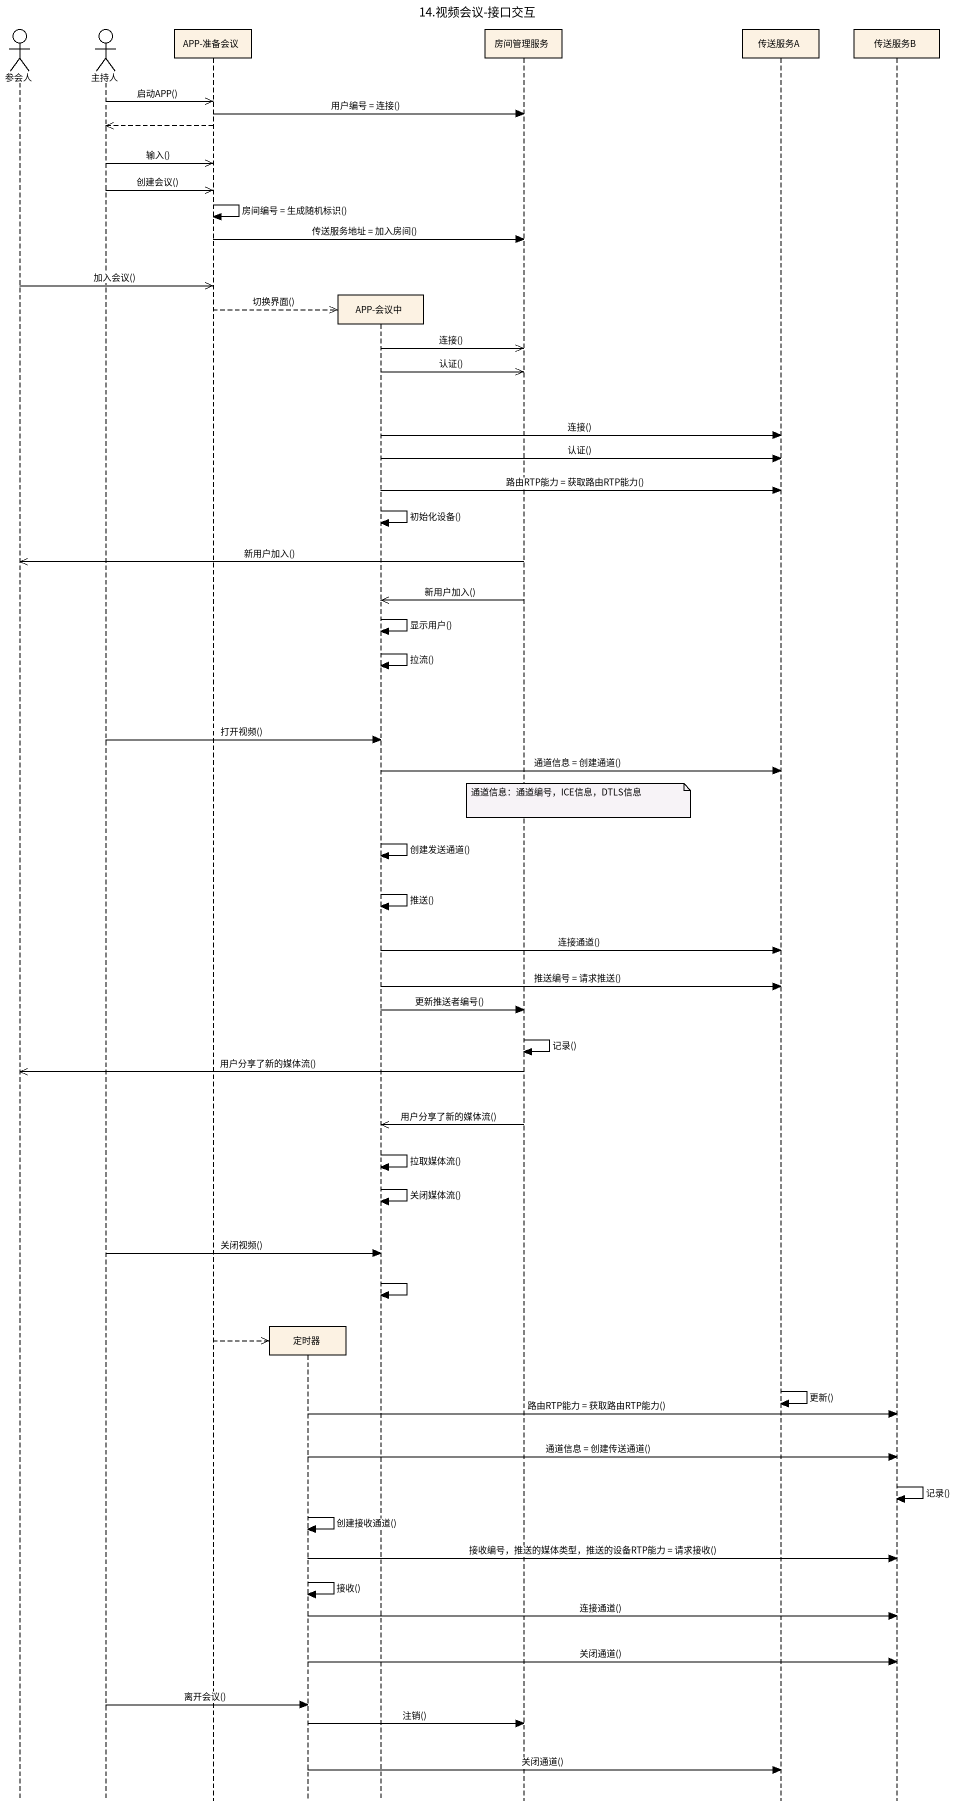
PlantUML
@startuml
title 14.视频会议-接口交互
hide footbox
actor 参会人
actor 主持人
participant "APP-准备会议" as APP_准备会议
participant 定时器
participant "APP-会议中" as APP_会议中
participant 房间管理服务
participant 传送服务A
participant 传送服务B

主持人 ->> APP_准备会议 : 启动APP()
APP_准备会议 -> 房间管理服务 : 用户编号 = 连接()
APP_准备会议 -->> 主持人
主持人 ->> APP_准备会议 : 输入()
主持人 ->> APP_准备会议 : 创建会议()
APP_准备会议 -> APP_准备会议 : 房间编号 = 生成随机标识()
APP_准备会议 -> 房间管理服务 : 传送服务地址 = 加入房间()
参会人 ->> APP_准备会议 : 加入会议()
APP_准备会议 -->> APP_会议中 ** : 切换界面()
APP_会议中 ->> 房间管理服务 : 连接()
APP_会议中 ->> 房间管理服务 : 认证()
APP_会议中 -> 传送服务A : 连接()
APP_会议中 -> 传送服务A : 认证()
APP_会议中 -> 传送服务A : 路由RTP能力 = 获取路由RTP能力()
APP_会议中 -> APP_会议中 : 初始化设备()
房间管理服务 ->> 参会人 : 新用户加入()
房间管理服务 ->> APP_会议中 : 新用户加入()
APP_会议中 -> APP_会议中 : 显示用户()
APP_会议中 -> APP_会议中 : 拉流()
主持人 -> APP_会议中 : 打开视频()
APP_会议中 -> 传送服务A : 通道信息 = 创建通道()
note over 房间管理服务 : 通道信息：通道编号，ICE信息，DTLS信息
APP_会议中 -> APP_会议中 : 创建发送通道()
APP_会议中 -> APP_会议中 : 推送()
APP_会议中 -> 传送服务A : 连接通道()
APP_会议中 -> 传送服务A : 推送编号 = 请求推送()
APP_会议中 -> 房间管理服务 : 更新推送者编号()
房间管理服务 -> 房间管理服务 : 记录()
房间管理服务 ->> 参会人 : 用户分享了新的媒体流()
房间管理服务 ->> APP_会议中 : 用户分享了新的媒体流()
APP_会议中 -> APP_会议中 : 拉取媒体流()
APP_会议中 -> APP_会议中 : 关闭媒体流()
主持人 -> APP_会议中 : 关闭视频()
APP_会议中 -> APP_会议中
APP_准备会议 -->> 定时器 **
传送服务A -> 传送服务A : 更新()
定时器 -> 传送服务B : 路由RTP能力 = 获取路由RTP能力()
定时器 -> 传送服务B : 通道信息 = 创建传送通道()
传送服务B -> 传送服务B : 记录()
定时器 -> 定时器 : 创建接收通道()
定时器 -> 传送服务B : 接收编号，推送的媒体类型，推送的设备RTP能力 = 请求接收()
定时器 -> 定时器 : 接收()
定时器 -> 传送服务B : 连接通道()
定时器 -> 传送服务B : 关闭通道()
主持人 -> 定时器 : 离开会议()
定时器 -> 房间管理服务 : 注销()
定时器 -> 传送服务A : 关闭通道()
@enduml
